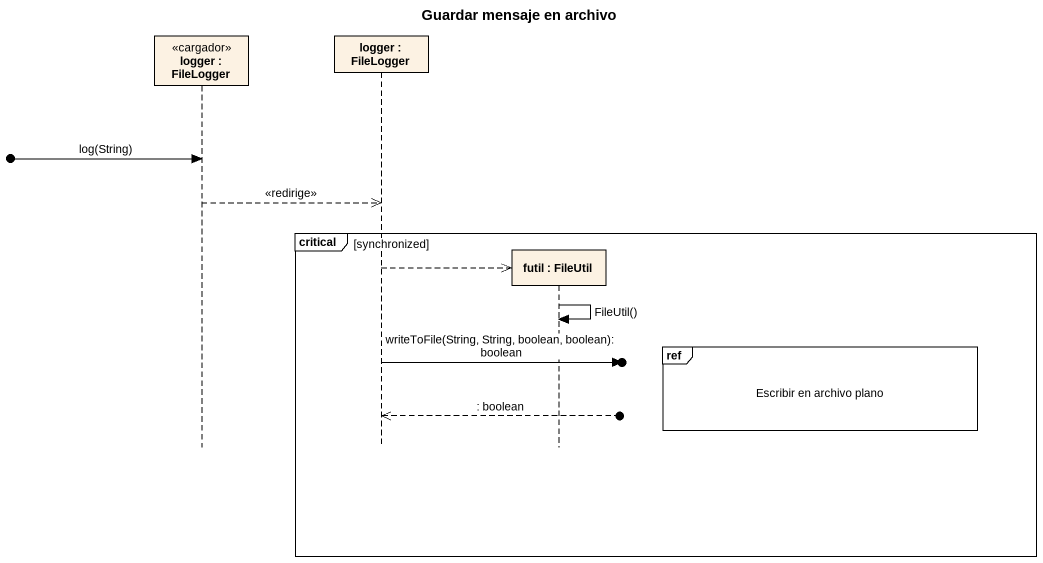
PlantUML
@startuml
title Guardar mensaje en archivo
hide footbox
participant "logger : FileLogger" as logger <<cargador>>
participant "logger : FileLogger" as logger_2
participant "futil : FileUtil" as futil

[o-> logger : log(String)
logger -->> logger_2 : <<redirige>>
critical synchronized
  logger_2 -->> futil **
  futil -> futil : FileUtil()
  ref over futil : Escribir en archivo plano
  logger_2 ->o] : writeToFile(String, String, boolean, boolean): boolean
  logger_2 <<--o] : : boolean
end
@enduml
